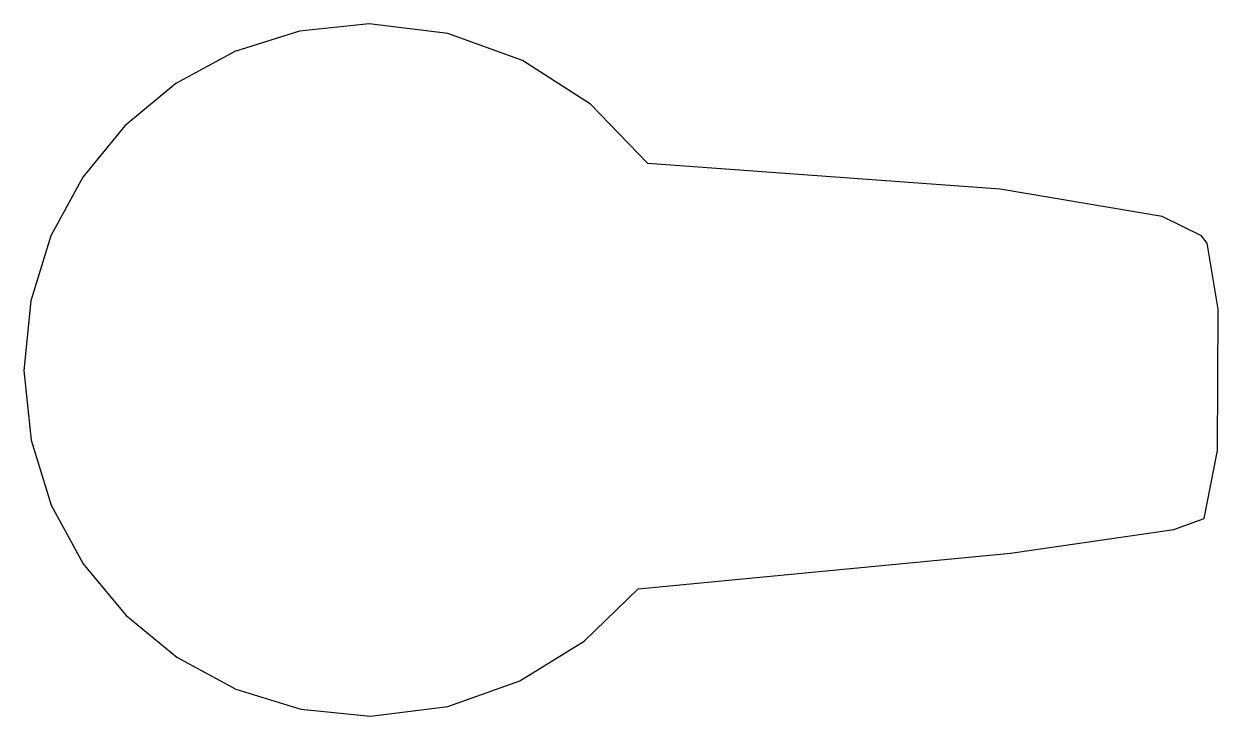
# Model space of a CAD drawing. Extents: x 0 to 24.6, y 3 to 17.3.
import ezdxf

# ---------------------------------------------------------------- set-up
doc = ezdxf.new("R2010")
doc.units = 0
doc.layers.add('base', color=7, linetype='CONTINUOUS')

msp = doc.modelspace()

# ---------------------------------------------------------------- linework, layer by layer
at = {"layer": 'base', "color": 7}
msp.add_lwpolyline([(7.124458, 17.316133), (5.686888, 17.168407), (4.347986, 16.750035), (3.136966, 16.09023), (2.082491, 15.216554), (1.212674, 14.158772), (0.556176, 12.945547), (0.142765, 11.605543), (0, 10.167422), (0.147726, 8.730404), (0.566098, 7.391502), (1.225903, 6.180482), (2.099579, 5.125456), (3.157361, 4.255638), (4.370586, 3.599692), (5.71059, 3.185729), (7.148711, 3.043516), (8.746133, 3.243056), (10.230556, 3.769466), (11.552921, 4.589674), (12.665825, 5.670056), (20.345356, 6.399866), (23.718793, 6.890998), (24.344974, 7.115343), (24.616539, 8.517541), (24.629801, 11.432623), (24.407262, 12.792309), (24.286546, 12.944996), (23.47681, 13.342973), (20.133139, 13.906866), (12.865916, 14.437135), (11.683008, 15.658077), (10.28678, 16.559314), (8.74448, 17.119349), (7.124458, 17.316133)], close=True, dxfattribs=at)

doc.saveas('drawing.dxf')
